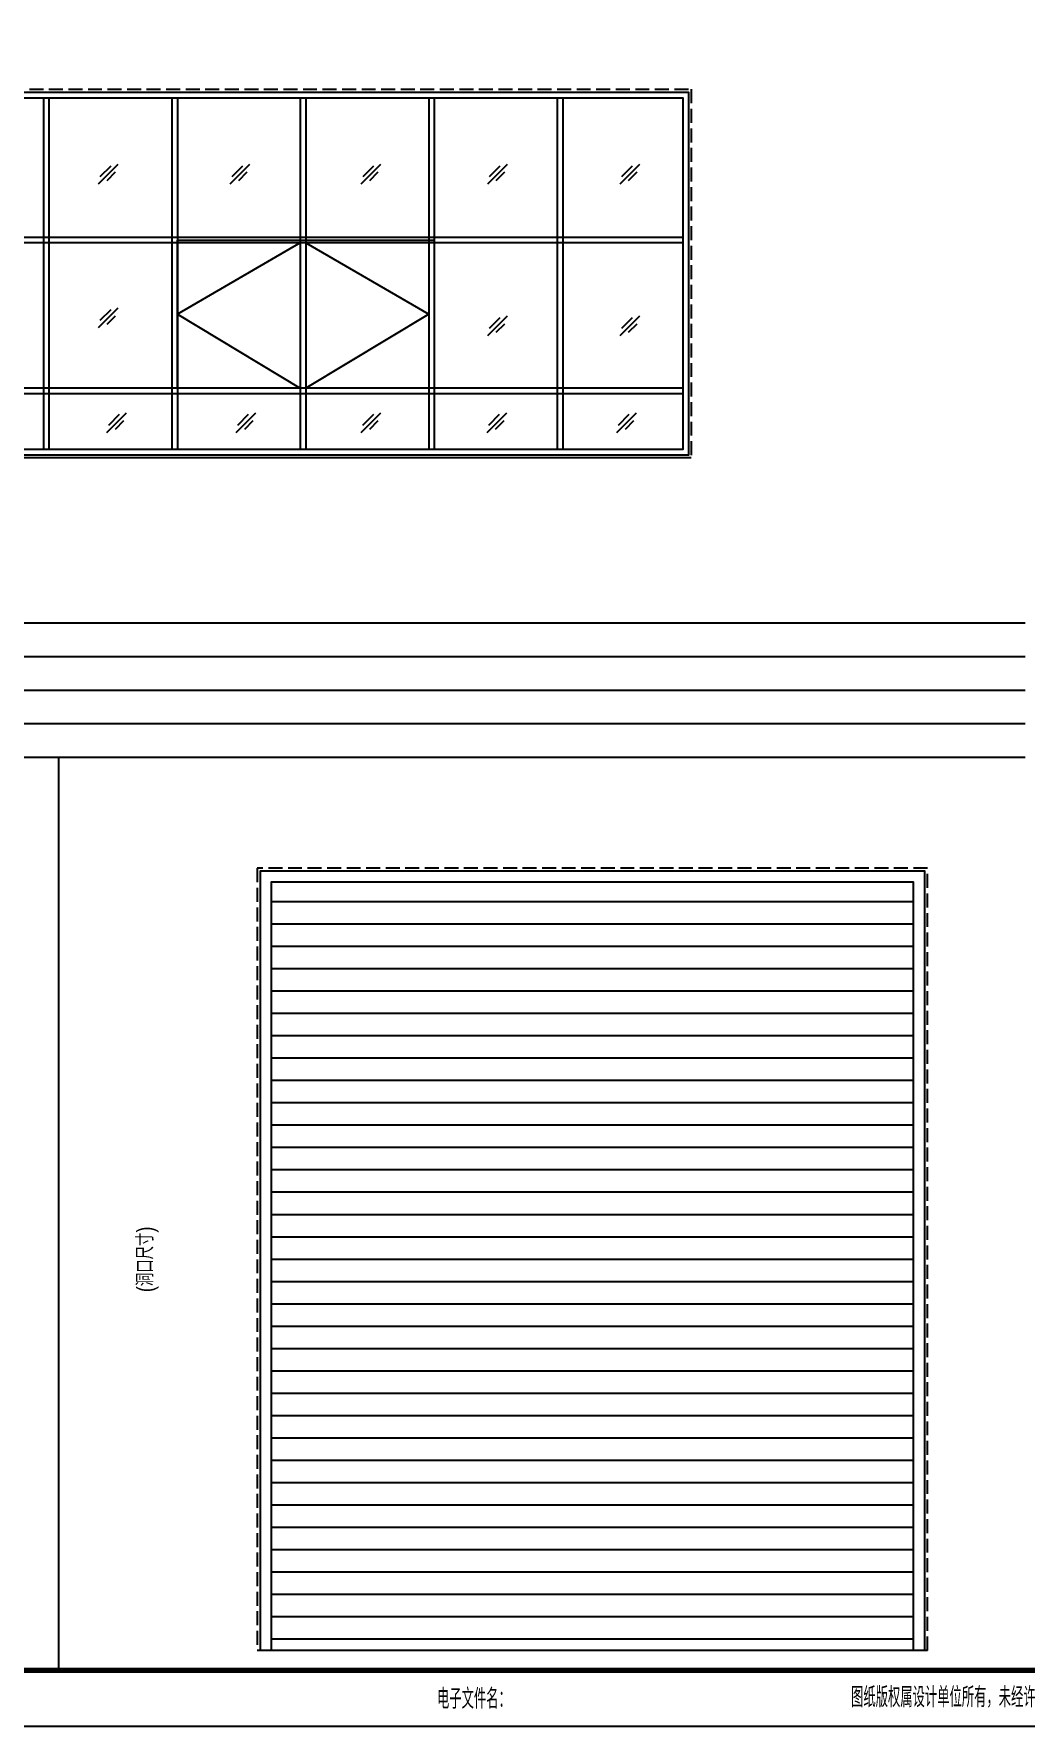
# Model space of a CAD drawing. Extents: x -1041549 to 749950, y -354245 to 17554.
# Drawn here: x 265107 to 273982, y -262643 to -247496 of the extents above; entities that cross this region are included whole.
import ezdxf

# ---------------------------------------------------------------- set-up
doc = ezdxf.new("R2010")
doc.units = 0
doc.header["$LTSCALE"] = 1000
doc.header["$MEASUREMENT"] = 0
doc.linetypes.add('CONTINOUS', pattern=[0])
doc.linetypes.add('DASH', pattern=[0.35, 0.25, -0.1])
for name, color, linetype in [('14', 1, 'Continuous'), ('PUB_TEXT', 7, 'Continuous'), ('PUB_TITLE', 4, 'Continuous'), ('中粗线', 1, 'DASH'), ('辅助线', 8, 'CONTINOUS')]:
    doc.layers.add(name, color=color, linetype=linetype)
doc.styles.add('_HZTXT', font='gs_txt.shx', dxfattribs={"width": 0.8, "bigfont": 'HZTXT.shx'})
doc.styles.add('hztxt', font='romand_pkpm', dxfattribs={"bigfont": 'gbcbig'})

# ---------------------------------------------------------------- blocks, each defined once
blk = doc.blocks.new('$titleblk$00000212')
at = {"layer": '14', "style": 'hztxt', "width": 0.85}
for s, p in [('电子文件名：', (-198.31, 0.78)), ('图纸版权属设计单位所有，未经许可，外人及外单位不得翻印复制作为其他工程之用。', (-124.17, 1.07))]:
    blk.add_text(s, height=3.6, rotation=359.9997, dxfattribs=at).set_placement(p)
blk = doc.blocks.new('A$Ce58e362c')
at = {"layer": 'PUB_TITLE', "xscale": 150, "yscale": 150, "zscale": 150}
blk.add_blockref('$titleblk$00000212', (29680, -76), dxfattribs=at)

msp = doc.modelspace()

# ---------------------------------------------------------------- linework, layer by layer
at = {"color": 4}
for p, q in [((265192, -248066.9, 0), (265192, -251216.9, 0)), ((265242, -248066.9, 0), (265242, -251216.9, 0)), ((266342, -248066.9, 0), (266342, -251216.9, 0)), ((266392, -248066.9, 0), (266392, -251216.9, 0)), ((267492, -248066.9, 0), (267492, -251216.9, 0)), ((267542, -248066.9, 0), (267542, -251216.9, 0)), ((268642, -248066.9, 0), (268642, -251216.9, 0)), ((268692, -248066.9, 0), (268692, -251216.9, 0)), ((269792, -248066.9, 0), (269792, -251216.9, 0)), ((269842, -248066.9, 0), (269842, -251216.9, 0)), ((270917, -249316.9, 0), (257267, -249316.9, 0)), ((270917, -249366.9, 0), (257267, -249366.9, 0)), ((270917, -250666.9, 0), (257267, -250666.9, 0)), ((270917, -250716.9, 0), (257267, -250716.9, 0))]:
    msp.add_line(p, q, dxfattribs=at)
at = {"color": 2}
msp.add_line((270992, -251291.9, 0), (257192, -251291.9, 0), dxfattribs=at)
at = {"color": 8}
for p, q in [((273982, -252771.6), (238332.1, -252771.6)), ((273982, -253071.6), (238332.1, -253071.6)), ((273982, -253371.6), (238332.1, -253371.6)), ((273982, -253671.6), (238332.1, -253671.6)), ((273982, -253971.6), (238332.1, -253971.6)), ((265326.7, -253971.6), (265326.7, -262142.6))]:
    msp.add_line(p, q, dxfattribs=at)
at = {"color": 9}
for p, q in [((272982.7, -255264.5, 0), (267232.7, -255264.5, 0)), ((272982.7, -255464.5, 0), (267232.7, -255464.5, 0)), ((272982.7, -255664.5, 0), (267232.7, -255664.5, 0)), ((272982.7, -255864.5, 0), (267232.7, -255864.5, 0)), ((272982.7, -256064.5, 0), (267232.7, -256064.5, 0)), ((272982.7, -256264.5, 0), (267232.7, -256264.5, 0)), ((272982.7, -256464.5, 0), (267232.7, -256464.5, 0)), ((272982.7, -256664.5, 0), (267232.7, -256664.5, 0)), ((272982.7, -256864.5, 0), (267232.7, -256864.5, 0)), ((272982.7, -257064.5, 0), (267232.7, -257064.5, 0)), ((272982.7, -257264.5, 0), (267232.7, -257264.5, 0)), ((272982.7, -257464.5, 0), (267232.7, -257464.5, 0)), ((272982.7, -257664.5, 0), (267232.7, -257664.5, 0)), ((272982.7, -257864.5, 0), (267232.7, -257864.5, 0)), ((272982.7, -258064.5, 0), (267232.7, -258064.5, 0)), ((272982.7, -258264.5, 0), (267232.7, -258264.5, 0)), ((272982.7, -258464.5, 0), (267232.7, -258464.5, 0)), ((272982.7, -258664.5, 0), (267232.7, -258664.5, 0)), ((272982.7, -258864.5, 0), (267232.7, -258864.5, 0)), ((272982.7, -259064.5, 0), (267232.7, -259064.5, 0)), ((272982.7, -259264.5, 0), (267232.7, -259264.5, 0)), ((272982.7, -259464.5, 0), (267232.7, -259464.5, 0)), ((272982.7, -259664.5, 0), (267232.7, -259664.5, 0)), ((272982.7, -259864.5, 0), (267232.7, -259864.5, 0)), ((272982.7, -260064.5, 0), (267232.7, -260064.5, 0)), ((272982.7, -260264.5, 0), (267232.7, -260264.5, 0)), ((272982.7, -260464.5, 0), (267232.7, -260464.5, 0)), ((272982.7, -260664.5, 0), (267232.7, -260664.5, 0)), ((272982.7, -260864.5, 0), (267232.7, -260864.5, 0)), ((272982.7, -261064.5, 0), (267232.7, -261064.5, 0)), ((272982.7, -261264.5, 0), (267232.7, -261264.5, 0)), ((272982.7, -261464.5, 0), (267232.7, -261464.5, 0)), ((272982.7, -261664.5, 0), (267232.7, -261664.5, 0)), ((272982.7, -261864.5, 0), (267232.7, -261864.5, 0))]:
    msp.add_line(p, q, dxfattribs=at)
msp.add_line((273107.7, -261964.5, 0), (267107.7, -261964.5, 0))
at = {"color": 2, "elevation": 0}
msp.add_lwpolyline([(257217, -248016.9), (270967, -248016.9), (270967, -251266.9), (257217, -251266.9)], close=True, dxfattribs=at)
at = {"color": 4, "elevation": 0}
msp.add_lwpolyline([(257267, -248066.9), (270917, -248066.9), (270917, -251216.9), (257267, -251216.9)], close=True, dxfattribs=at)
at = {"color": 8, "elevation": 0}
msp.add_lwpolyline([(266392, -249341.9), (268692, -249341.9), (268692, -250666.9), (266392, -250666.9)], close=True, dxfattribs=at)
for points in [[(267492, -249366.9), (266392, -250004.4), (267492, -250666.9)], [(267542, -249366.9), (268642, -250004.4), (267542, -250666.9)]]:
    msp.add_lwpolyline(points, dxfattribs=at)
at = {"color": 2, "elevation": 0}
for points in [[(273082.7, -261964.5), (273082.7, -254989.5), (267132.7, -254989.5), (267132.7, -261964.5)], [(272982.7, -261964.5), (272982.7, -255089.5), (267232.7, -255089.5), (267232.7, -261964.5)]]:
    msp.add_lwpolyline(points, dxfattribs=at)
at = {"layer": 'PUB_TITLE'}
msp.add_lwpolyline([(237082.1, -262642.6), (279132.1, -262642.6), (279132.1, -232942.6), (237082.1, -232942.6)], close=True, dxfattribs=at)
at = {"layer": 'PUB_TITLE', "const_width": 50}
msp.add_lwpolyline([(238332.1, -262142.6), (278632.1, -262142.6), (278632.1, -233442.6), (238332.1, -233442.6)], close=True, dxfattribs=at)
at = {"layer": '中粗线', "ltscale": 0.5, "elevation": 0}
msp.add_lwpolyline([(257192, -247991.9), (270992, -247991.9), (270992, -251291.9), (257192, -251291.9)], close=True, dxfattribs=at)
msp.add_lwpolyline([(273107.7, -261964.5), (273107.7, -254964.5), (267107.7, -254964.5), (267107.7, -261964.5)], dxfattribs=at)
at = {"layer": '辅助线', "color": 8, "linetype": 'ByBlock', "elevation": 0}
for points in [[(265686.6, -248838.7), (265862.8, -248662.5)], [(265702.1, -248771.7), (265797.8, -248676.1)], [(266865.9, -248838.7), (267042.1, -248662.5)], [(266881.4, -248771.7), (266977.1, -248676.1)], [(268038.6, -248838.7), (268214.8, -248662.5)], [(268054.1, -248771.7), (268149.7, -248676.1)], [(269170.8, -248838.7), (269347, -248662.5)], [(269186.3, -248771.7), (269282, -248676.1)], [(270355.2, -248838.7), (270531.4, -248662.5)], [(270370.7, -248771.7), (270466.4, -248676.1)], [(265763, -248807.8), (265838.8, -248731.9)], [(266942.3, -248807.8), (267018.1, -248731.9)], [(268114.9, -248807.8), (268190.8, -248731.9)], [(269247.2, -248807.8), (269323, -248731.9)], [(270431.6, -248807.8), (270507.4, -248731.9)], [(265686.6, -250125.3), (265862.8, -249949.1)], [(265702.1, -250058.4), (265797.8, -249962.7)], [(265763, -250094.4), (265838.8, -250018.5)], [(269170.8, -250196.4), (269347, -250020.2)], [(269186.3, -250129.5), (269282, -250033.8)], [(270355.2, -250196.4), (270531.4, -250020.2)], [(270370.7, -250129.5), (270466.4, -250033.8)], [(269247.2, -250165.5), (269323, -250089.6)], [(270431.6, -250165.5), (270507.4, -250089.6)], [(265761.8, -251063.6), (265938, -250887.4)], [(265777.3, -250996.7), (265873, -250901)], [(265838.2, -251032.7), (265914, -250956.9)], [(266918.8, -251063.6), (267095, -250887.4)], [(266934.3, -250996.7), (267030, -250901)], [(266995.2, -251032.7), (267071, -250956.9)], [(268038.2, -251063.6), (268214.4, -250887.4)], [(268053.7, -250996.7), (268149.4, -250901)], [(268114.6, -251032.7), (268190.4, -250956.9)], [(269165.1, -251063.6), (269341.3, -250887.4)], [(269180.5, -250996.7), (269276.2, -250901)], [(269241.4, -251032.7), (269317.3, -250956.9)], [(270326.7, -251063.6), (270502.9, -250887.4)], [(270342.2, -250996.7), (270437.9, -250901)], [(270403.1, -251032.7), (270478.9, -250956.9)]]:
    msp.add_lwpolyline(points, dxfattribs=at)

# ---------------------------------------------------------------- block references
at = {"xscale": 0.3333333333333333, "yscale": 0.3333333333333333, "zscale": 0.3333333333333333}
msp.add_blockref('A$Ce58e362c', (268738.7, -262501.1), dxfattribs=at)

# ---------------------------------------------------------------- texts
at = {"layer": 'PUB_TEXT', "style": '_HZTXT', "width": 0.8}
msp.add_text('(洞口尺寸)', height=150, rotation=90, dxfattribs=at).set_placement((266178.2, -258757.9, -147.9))

doc.saveas('drawing.dxf')
